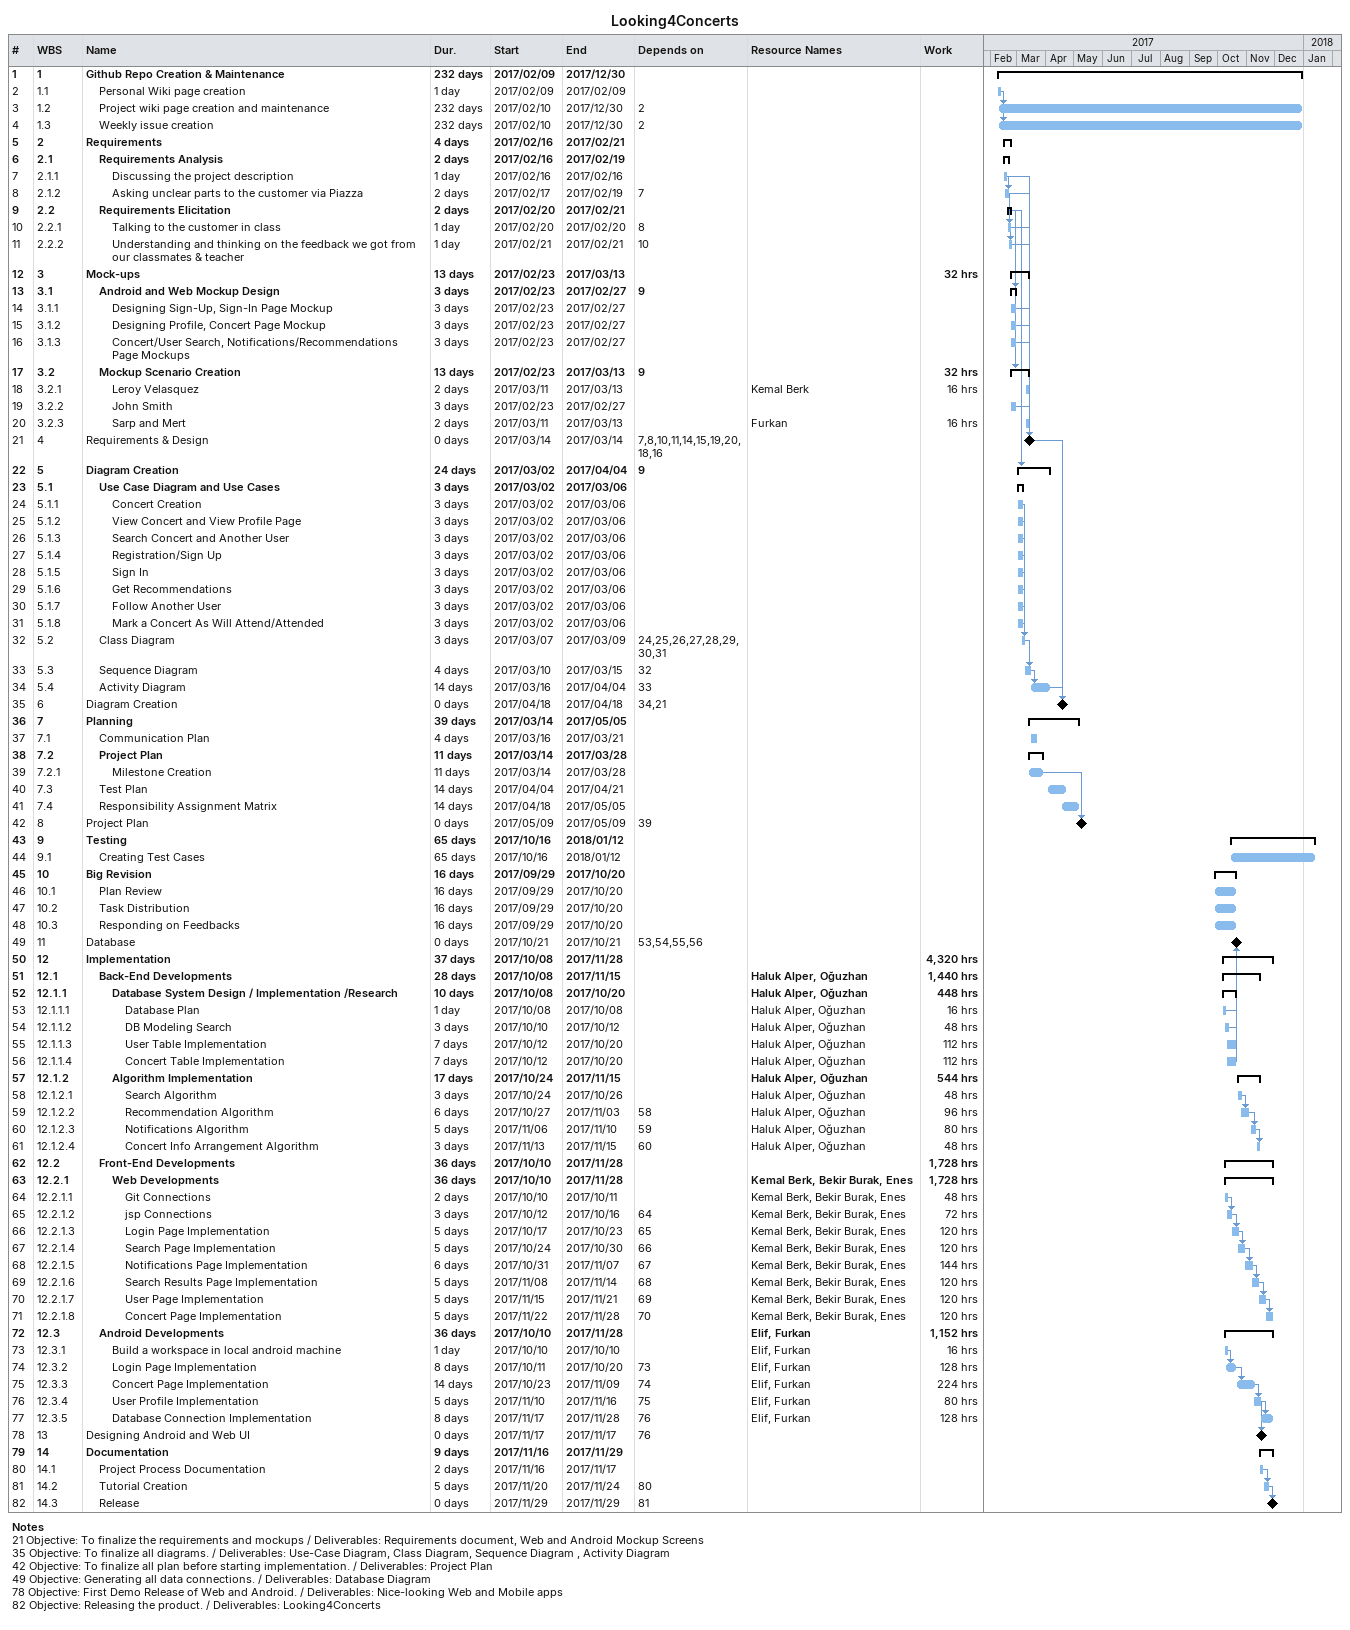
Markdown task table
Looking4Concerts

| ID | WBS | Task | Duration | Start | Finish | Predecessors | Resources | Work (h) |
|---|---|---|---|---|---|---|---|---|
| 1 | 1 | **Github Repo Creation & Maintenance** | 232d | 2017-02-09 | 2017-12-30 |  |  |  |
| 2 | 1.1 | Personal Wiki page creation | 1d | 2017-02-09 | 2017-02-09 |  |  |  |
| 3 | 1.2 | Project wiki page creation and maintenance | 232d | 2017-02-10 | 2017-12-30 | 2 |  |  |
| 4 | 1.3 | Weekly issue creation | 232d | 2017-02-10 | 2017-12-30 | 2 |  |  |
| 5 | 2 | **Requirements** | 4d | 2017-02-16 | 2017-02-21 |  |  |  |
| 6 | 2.1 | **Requirements Analysis** | 2d | 2017-02-16 | 2017-02-19 |  |  |  |
| 7 | 2.1.1 | Discussing the project description | 1d | 2017-02-16 | 2017-02-16 |  |  |  |
| 8 | 2.1.2 | Asking unclear parts to the customer via Piazza | 2d | 2017-02-17 | 2017-02-19 | 7 |  |  |
| 9 | 2.2 | **Requirements Elicitation** | 2d | 2017-02-20 | 2017-02-21 |  |  |  |
| 10 | 2.2.1 | Talking to the customer in class | 1d | 2017-02-20 | 2017-02-20 | 8 |  |  |
| 11 | 2.2.2 | Understanding and thinking on the feedback we got from our classmates & teacher | 1d | 2017-02-21 | 2017-02-21 | 10 |  |  |
| 12 | 3 | **Mock-ups** | 13d | 2017-02-23 | 2017-03-13 |  |  | 32 |
| 13 | 3.1 | **Android and Web Mockup Design** | 3d | 2017-02-23 | 2017-02-27 | 9 |  |  |
| 14 | 3.1.1 | Designing Sign-Up, Sign-In Page Mockup | 3d | 2017-02-23 | 2017-02-27 |  |  |  |
| 15 | 3.1.2 | Designing Profile, Concert Page Mockup | 3d | 2017-02-23 | 2017-02-27 |  |  |  |
| 16 | 3.1.3 | Concert/User Search, Notifications/Recommendations Page Mockups | 3d | 2017-02-23 | 2017-02-27 |  |  |  |
| 17 | 3.2 | **Mockup Scenario Creation** | 13d | 2017-02-23 | 2017-03-13 | 9 |  | 32 |
| 18 | 3.2.1 | Leroy Velasquez | 2d | 2017-03-11 | 2017-03-13 |  | Kemal Berk | 16 |
| 19 | 3.2.2 | John Smith | 3d | 2017-02-23 | 2017-02-27 |  |  |  |
| 20 | 3.2.3 | Sarp and Mert | 2d | 2017-03-11 | 2017-03-13 |  | Furkan | 16 |
| 21 | 4 | Requirements & Design | 0d | 2017-03-14 | 2017-03-14 | 7, 8, 10, 11, 14, 15, 19, 20, 18, 16 |  |  |
| 22 | 5 | **Diagram Creation** | 24d | 2017-03-02 | 2017-04-04 | 9 |  |  |
| 23 | 5.1 | **Use Case Diagram and Use Cases** | 3d | 2017-03-02 | 2017-03-06 |  |  |  |
| 24 | 5.1.1 | Concert Creation | 3d | 2017-03-02 | 2017-03-06 |  |  |  |
| 25 | 5.1.2 | View Concert and View Profile Page | 3d | 2017-03-02 | 2017-03-06 |  |  |  |
| 26 | 5.1.3 | Search Concert and Another User | 3d | 2017-03-02 | 2017-03-06 |  |  |  |
| 27 | 5.1.4 | Registration/Sign Up | 3d | 2017-03-02 | 2017-03-06 |  |  |  |
| 28 | 5.1.5 | Sign In | 3d | 2017-03-02 | 2017-03-06 |  |  |  |
| 29 | 5.1.6 | Get Recommendations | 3d | 2017-03-02 | 2017-03-06 |  |  |  |
| 30 | 5.1.7 | Follow Another User | 3d | 2017-03-02 | 2017-03-06 |  |  |  |
| 31 | 5.1.8 | Mark a Concert As Will Attend/Attended | 3d | 2017-03-02 | 2017-03-06 |  |  |  |
| 32 | 5.2 | Class Diagram | 3d | 2017-03-07 | 2017-03-09 | 24, 25, 26, 27, 28, 29, 30, 31 |  |  |
| 33 | 5.3 | Sequence Diagram | 4d | 2017-03-10 | 2017-03-15 | 32 |  |  |
| 34 | 5.4 | Activity Diagram | 14d | 2017-03-16 | 2017-04-04 | 33 |  |  |
| 35 | 6 | Diagram Creation | 0d | 2017-04-18 | 2017-04-18 | 34, 21 |  |  |
| 36 | 7 | **Planning** | 39d | 2017-03-14 | 2017-05-05 |  |  |  |
| 37 | 7.1 | Communication Plan | 4d | 2017-03-16 | 2017-03-21 |  |  |  |
| 38 | 7.2 | **Project Plan** | 11d | 2017-03-14 | 2017-03-28 |  |  |  |
| 39 | 7.2.1 | Milestone Creation | 11d | 2017-03-14 | 2017-03-28 |  |  |  |
| 40 | 7.3 | Test Plan | 14d | 2017-04-04 | 2017-04-21 |  |  |  |
| 41 | 7.4 | Responsibility Assignment Matrix | 14d | 2017-04-18 | 2017-05-05 |  |  |  |
| 42 | 8 | Project Plan | 0d | 2017-05-09 | 2017-05-09 | 39 |  |  |
| 43 | 9 | **Testing** | 65d | 2017-10-16 | 2018-01-12 |  |  |  |
| 44 | 9.1 | Creating Test Cases | 65d | 2017-10-16 | 2018-01-12 |  |  |  |
| 45 | 10 | **Big Revision** | 16d | 2017-09-29 | 2017-10-20 |  |  |  |
| 46 | 10.1 | Plan Review | 16d | 2017-09-29 | 2017-10-20 |  |  |  |
| 47 | 10.2 | Task Distribution | 16d | 2017-09-29 | 2017-10-20 |  |  |  |
| 48 | 10.3 | Responding on Feedbacks | 16d | 2017-09-29 | 2017-10-20 |  |  |  |
| 49 | 11 | Database | 0d | 2017-10-21 | 2017-10-21 | 53, 54, 55, 56 |  |  |
| 50 | 12 | **Implementation** | 37d | 2017-10-08 | 2017-11-28 |  |  | 4320 |
| 51 | 12.1 | **Back-End Developments** | 28d | 2017-10-08 | 2017-11-15 |  | Haluk Alper, Oğuzhan | 1440 |
| 52 | 12.1.1 | **Database System Design / Implementation /Research** | 10d | 2017-10-08 | 2017-10-20 |  | Haluk Alper, Oğuzhan | 448 |
| 53 | 12.1.1.1 | Database Plan | 1d | 2017-10-08 | 2017-10-08 |  | Haluk Alper, Oğuzhan | 16 |
| 54 | 12.1.1.2 | DB Modeling Search | 3d | 2017-10-10 | 2017-10-12 |  | Haluk Alper, Oğuzhan | 48 |
| 55 | 12.1.1.3 | User Table Implementation | 7d | 2017-10-12 | 2017-10-20 |  | Haluk Alper, Oğuzhan | 112 |
| 56 | 12.1.1.4 | Concert Table Implementation | 7d | 2017-10-12 | 2017-10-20 |  | Haluk Alper, Oğuzhan | 112 |
| 57 | 12.1.2 | **Algorithm Implementation** | 17d | 2017-10-24 | 2017-11-15 |  | Haluk Alper, Oğuzhan | 544 |
| 58 | 12.1.2.1 | Search Algorithm | 3d | 2017-10-24 | 2017-10-26 |  | Haluk Alper, Oğuzhan | 48 |
| 59 | 12.1.2.2 | Recommendation Algorithm | 6d | 2017-10-27 | 2017-11-03 | 58 | Haluk Alper, Oğuzhan | 96 |
| 60 | 12.1.2.3 | Notifications Algorithm | 5d | 2017-11-06 | 2017-11-10 | 59 | Haluk Alper, Oğuzhan | 80 |
| 61 | 12.1.2.4 | Concert Info Arrangement Algorithm | 3d | 2017-11-13 | 2017-11-15 | 60 | Haluk Alper, Oğuzhan | 48 |
| 62 | 12.2 | **Front-End Developments** | 36d | 2017-10-10 | 2017-11-28 |  |  | 1728 |
| 63 | 12.2.1 | **Web Developments** | 36d | 2017-10-10 | 2017-11-28 |  | Kemal Berk, Bekir Burak, Enes | 1728 |
| 64 | 12.2.1.1 | Git Connections | 2d | 2017-10-10 | 2017-10-11 |  | Kemal Berk, Bekir Burak, Enes | 48 |
| 65 | 12.2.1.2 | jsp Connections | 3d | 2017-10-12 | 2017-10-16 | 64 | Kemal Berk, Bekir Burak, Enes | 72 |
| 66 | 12.2.1.3 | Login Page Implementation | 5d | 2017-10-17 | 2017-10-23 | 65 | Kemal Berk, Bekir Burak, Enes | 120 |
| 67 | 12.2.1.4 | Search Page Implementation | 5d | 2017-10-24 | 2017-10-30 | 66 | Kemal Berk, Bekir Burak, Enes | 120 |
| 68 | 12.2.1.5 | Notifications Page Implementation | 6d | 2017-10-31 | 2017-11-07 | 67 | Kemal Berk, Bekir Burak, Enes | 144 |
| 69 | 12.2.1.6 | Search Results Page Implementation | 5d | 2017-11-08 | 2017-11-14 | 68 | Kemal Berk, Bekir Burak, Enes | 120 |
| 70 | 12.2.1.7 | User Page Implementation | 5d | 2017-11-15 | 2017-11-21 | 69 | Kemal Berk, Bekir Burak, Enes | 120 |
| 71 | 12.2.1.8 | Concert Page Implementation | 5d | 2017-11-22 | 2017-11-28 | 70 | Kemal Berk, Bekir Burak, Enes | 120 |
| 72 | 12.3 | **Android Developments** | 36d | 2017-10-10 | 2017-11-28 |  | Elif, Furkan | 1152 |
| 73 | 12.3.1 | Build a workspace in local android machine | 1d | 2017-10-10 | 2017-10-10 |  | Elif, Furkan | 16 |
| 74 | 12.3.2 | Login Page Implementation | 8d | 2017-10-11 | 2017-10-20 | 73 | Elif, Furkan | 128 |
| 75 | 12.3.3 | Concert Page Implementation | 14d | 2017-10-23 | 2017-11-09 | 74 | Elif, Furkan | 224 |
| 76 | 12.3.4 | User Profile Implementation | 5d | 2017-11-10 | 2017-11-16 | 75 | Elif, Furkan | 80 |
| 77 | 12.3.5 | Database Connection Implementation | 8d | 2017-11-17 | 2017-11-28 | 76 | Elif, Furkan | 128 |
| 78 | 13 | Designing Android and Web UI | 0d | 2017-11-17 | 2017-11-17 | 76 |  |  |
| 79 | 14 | **Documentation** | 9d | 2017-11-16 | 2017-11-29 |  |  |  |
| 80 | 14.1 | Project Process Documentation | 2d | 2017-11-16 | 2017-11-17 |  |  |  |
| 81 | 14.2 | Tutorial Creation | 5d | 2017-11-20 | 2017-11-24 | 80 |  |  |
| 82 | 14.3 | Release | 0d | 2017-11-29 | 2017-11-29 | 81 |  |  |

Notes
- 21: Objective: To finalize the requirements and mockups / Deliverables: Requirements document, Web and Android Mockup Screens
- 35: Objective: To finalize all diagrams. / Deliverables: Use-Case Diagram, Class Diagram, Sequence Diagram , Activity Diagram
- 42: Objective: To finalize all plan before starting implementation. / Deliverables: Project Plan
- 49: Objective: Generating all data connections. / Deliverables: Database Diagram
- 78: Objective: First Demo Release of Web and Android. / Deliverables: Nice-looking Web and Mobile apps
- 82: Objective: Releasing the product. / Deliverables: Looking4Concerts
